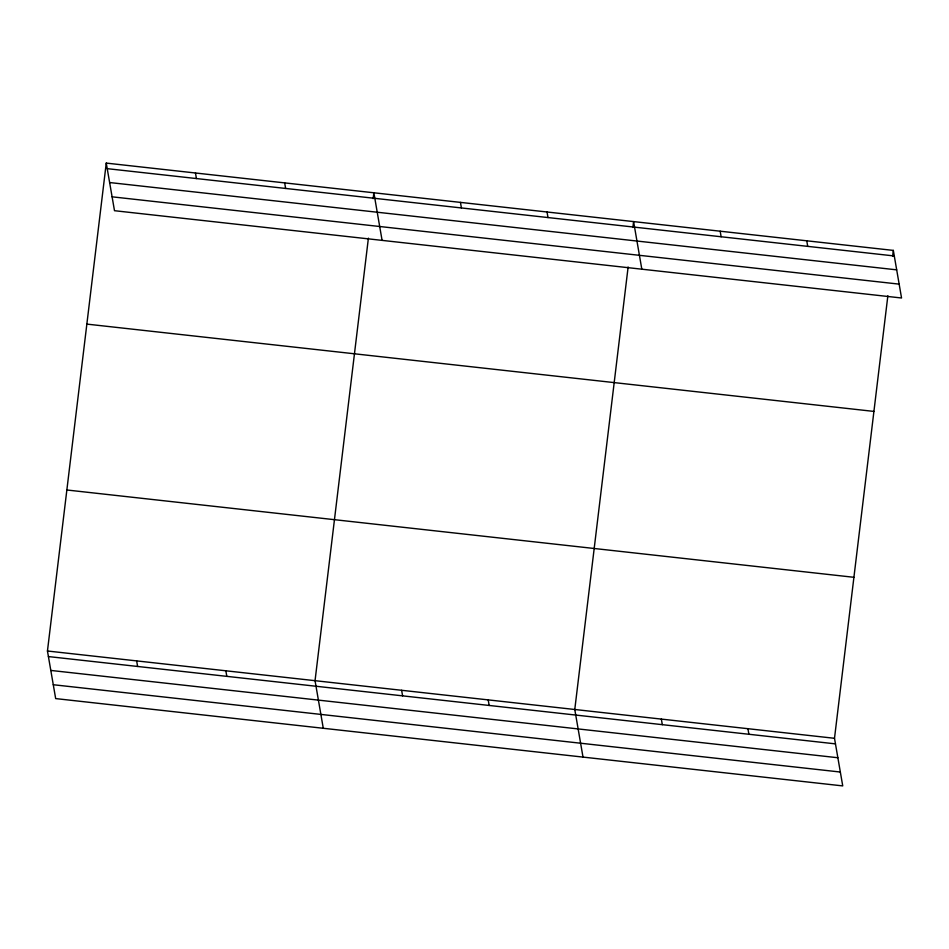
<?xml version="1.0" encoding="UTF-8"?>
<svg xmlns="http://www.w3.org/2000/svg" width="949" height="949" viewBox="0 0 949 949"><rect width="100%" height="100%" fill="white"/><g stroke="black" fill="none" stroke-linecap="round" stroke-linejoin="round"><path stroke-width="1.42" d="M887.861 295.78L834.503 738.298L842.736 785.902L55.671 698.594L47.45 651.002L106.264 163.098L893.329 250.406L901.55 297.998L114.497 210.702L106.264 163.098M368.402 238.152L315.044 680.682L323.277 728.286M373.159 198.638L373.87 192.777L382.091 240.382M628.131 266.966L574.774 709.496L583.006 757.088M632.888 227.452L633.6 221.592L641.821 269.196M892.618 256.254L893.329 250.406M107.237 168.661L894.29 255.969M109.633 182.54L896.686 269.848M112.101 196.823L899.154 284.131M86.857 324.107L873.922 411.415M66.857 489.992L853.922 577.3M47.45 651.002L834.503 738.298M48.411 656.566L835.476 743.874M50.807 670.433L837.872 757.741M53.274 684.727L840.34 772.035M806.757 240.797L807.718 246.372M720.172 231.2L721.133 236.764M747.931 728.702L748.891 734.265M661.358 719.093L662.319 724.668M547.027 211.983L547.988 217.558M460.443 202.386L461.404 207.95M488.201 699.888L489.162 705.463M401.629 690.291L402.59 695.854M284.664 182.884L285.637 188.46M195.47 172.991L196.431 178.566M225.85 670.789L226.811 676.352M136.644 660.895L137.617 666.459"/></g></svg>
